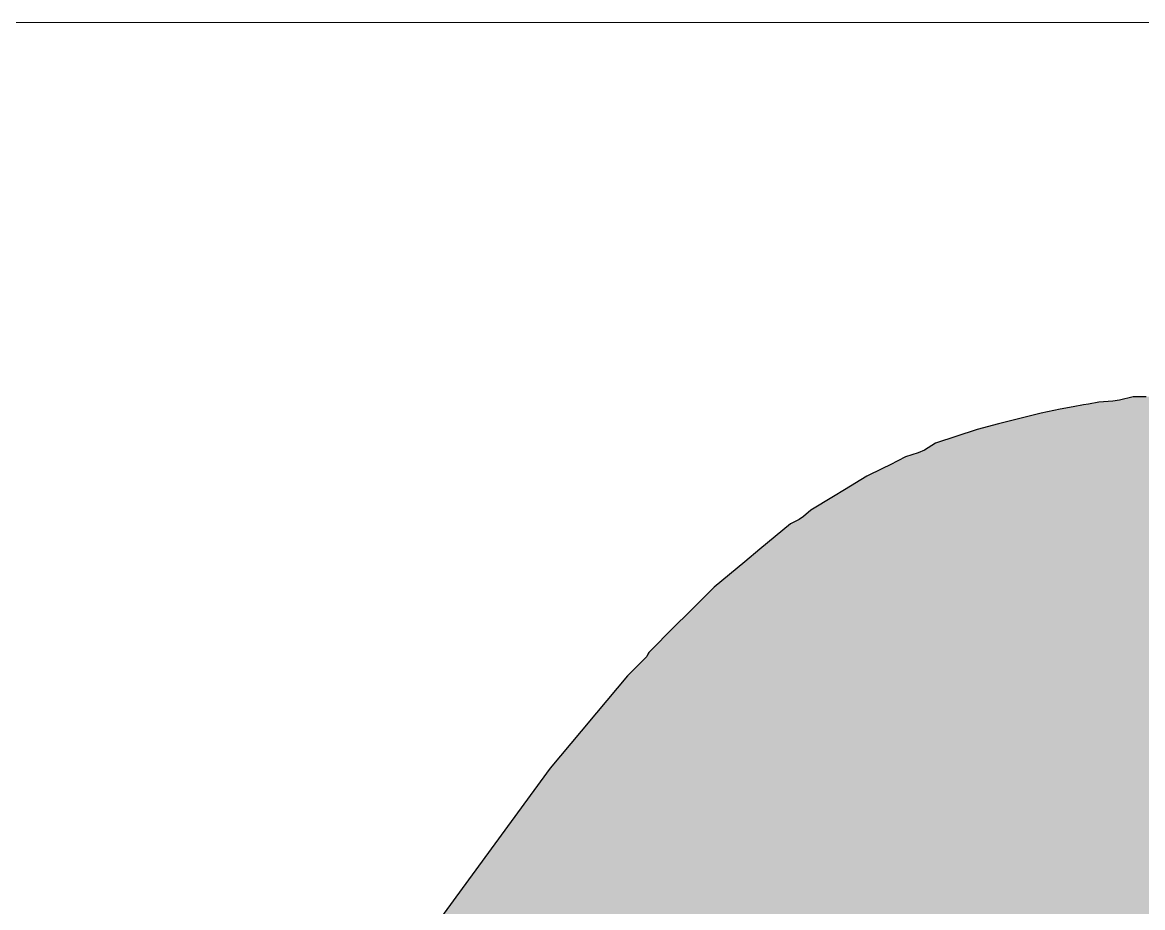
# Model space of a CAD drawing. Header units: millimetres. Extents: x 2328 to 2625, y 1288 to 1498.
# Drawn here: x 2509.9 to 2515.7, y 1325.28 to 1329.87 of the extents above; entities that cross this region are included whole.
import ezdxf
from ezdxf.enums import TextEntityAlignment as Align

# ---------------------------------------------------------------- set-up
doc = ezdxf.new("R2010")
doc.units = ezdxf.units.MM
doc.layers.add('图框', color=7, linetype='Continuous')
doc.styles.add('样式 1', font='simsunb.ttf')

# ---------------------------------------------------------------- blocks, each defined once
blk = doc.blocks.new('a2')
h = blk.add_hatch(color=132)
h.dxf.hatch_style = 1
h.paths.add_polyline_path([(1142.65, 249.86), (1174.33, 293.07), (1194.54, 320.63), (1205.59, 333.86), (1229.23, 358.59), (1230.99, 360.25), (1231.73, 361.35), (1232.58, 363.61), (1257.02, 388.05), (1269.24, 400.28), (1293.69, 424.72), (1313.48, 441.08), (1323.38, 449.26), (1343.17, 465.62), (1352.75, 471.13), (1357.35, 474.37), (1365.87, 481.41), (1370.19, 483.57), (1372.22, 485), (1375.89, 488.13), (1395.93, 500.28), (1405.94, 506.36), (1426.25, 518.04), (1436.96, 523.4), (1442.32, 526.08), (1453.04, 531.44), (1458.91, 534.13), (1461.95, 535.31), (1473.13, 538.97), (1483.91, 545.18), (1489.73, 547.74), (1501.58, 551.54), (1509.63, 554.18), (1513.65, 555.49), (1521.7, 558.13), (1524.16, 559.25), (1543.79, 564.71), (1549.27, 566.23), (1560.24, 568.11), (1566.93, 569.45), (1570.28, 570.12), (1576.98, 571.46), (1585.82, 572.08), (1590.29, 572.98), (1598.73, 575.69), (1604.68, 574.49), (1608.27, 574.89), (1613.78, 577.42), (1623.15, 577.42), (1627.84, 577.42), (1637.22, 577.42), (1637.22, 579.09), (1647.93, 579.09), (1653.29, 579.09), (1664, 579.09), (1664, 577.42), (1673.38, 577.42), (1678.07, 577.42), (1687.44, 577.42), (1696.13, 575.66), (1700.48, 574.78), (1709.17, 573.03), (1711.36, 571.46), (1714.12, 571.81), (1715.85, 573.88), (1717.49, 580.72), (1715.22, 583.37), (1711.3, 584.3), (1705.27, 590.32), (1702.26, 593.34), (1696.23, 599.36), (1669.21, 621.92), (1655.02, 632.33), (1626.63, 653.14), (1619.74, 656.59), (1616.41, 658.8), (1610.58, 663.84), (1606.26, 666), (1604.19, 667.38), (1600.53, 670.54), (1596.22, 672.7), (1594.15, 674.07), (1590.49, 677.23), (1567.73, 690.96), (1556.34, 697.82), (1533.57, 711.55), (1514.49, 721.09), (1509.13, 723.77), (1498.41, 729.13), (1496.4, 729.8), (1493.39, 730.8), (1487.36, 733.82), (1484.35, 735.32), (1468.28, 742.52), (1448.12, 750.38), (1438.04, 754.31), (1417.88, 762.17), (1405.82, 766.18), (1399.79, 768.19), (1387.74, 772.21), (1376.37, 775.62), (1370.69, 777.33), (1359.32, 780.74), (1345.88, 783.89), (1339.16, 785.47), (1325.72, 788.63), (1321.47, 788.9), (1317.35, 790.28), (1307.37, 792.62), (1302.33, 793.64), (1292.24, 795.39), (1265.5, 800.03), (1252.13, 802.35), (1225.39, 806.99), (1218.69, 806.99), (1215.34, 806.99), (1208.65, 806.99), (1208.65, 808.67), (1198.6, 808.67), (1193.58, 808.67), (1183.53, 808.67), (1183.53, 810.34), (1150.72, 810.34), (1134.31, 810.34), (1101.5, 810.34), (1101.5, 808.67), (1091.45, 808.67), (1086.43, 808.67), (1076.39, 808.67), (1076.39, 806.99), (1069.69, 806.99), (1066.34, 806.99), (1059.64, 806.99), (1049.12, 804.36), (1043.69, 803.43), (1032.88, 802.67), (1024.85, 801.28), (1020.83, 800.59), (1012.8, 799.21), (1002.76, 797.2), (997.74, 796.2), (987.69, 794.19), (954.49, 785.89), (937.94, 781.29), (905.42, 770.65), (896.58, 765.29), (891.74, 763.07), (881.9, 759.92), (869.84, 753.89), (863.82, 750.88), (851.76, 744.85), (834.28, 734.25), (825.54, 728.95), (808.06, 718.35), (802.2, 713.34), (798.93, 711.05), (792.04, 707.6), (768.21, 687.91), (756.3, 678.06), (732.47, 658.37), (712.04, 637.94), (701.83, 627.73), (681.41, 607.3), (680.74, 605.97), (680.4, 605.3), (679.73, 603.96), (673.71, 597.93), (670.69, 594.92), (664.67, 588.89), (640.6, 560.06), (628.56, 545.65), (604.49, 516.82), (530.62, 416.07), (493.68, 365.69), (419.81, 264.94), (381.75, 219.36), (362.73, 196.57), (324.67, 150.99), (303.57, 129.89), (293.03, 119.34), (271.93, 98.25), (266.99, 95.4), (264.65, 93.47), (260.99, 89.09), (241.38, 72.35), (230.95, 64.53), (209.87, 49.7), (205.02, 45.56), (199.84, 42.97), (189.51, 35.7), (184.1, 32.42), (173.15, 26.12), (166.45, 22.77), (163.1, 21.09), (156.4, 17.74), (144.93, 13.28), (139.19, 11.05), (127.72, 6.59), (107.76, 1.05), (97.68, -1.47), (77.37, -5.53), (57.95, -5.53), (48.24, -5.53), (28.82, -5.53), (21.2, -2.66), (16.87, -1.91), (8.73, -2.17), (8.73, -3.84), (7.06, -3.84), (5.43, -5.07), (5.07, -7.14), (6.19, -8.84), (14.17, -23.53), (18.81, -30.59), (28.84, -43.97), (28.45, -46.18), (29.35, -47.97), (31.36, -48.97), (45.51, -70.52), (53.31, -80.92), (70.04, -100.53), (73.88, -103.35), (75.53, -105.34), (77.66, -109.6), (90.72, -122.66), (97.25, -129.18), (110.3, -142.24), (124.01, -152.05), (130.46, -157.62), (139.08, -166.24), (147.98, -172.17), (153.35, -176.01), (163.83, -184.04), (183.89, -196.14), (193.93, -202.19), (213.99, -214.28), (222.03, -218.3), (226.04, -220.31), (234.08, -224.33), (243.89, -227.6), (248.74, -229.77), (257.6, -235.11), (261.06, -234.68), (263.34, -235.36), (265.99, -237.64), (294.71, -248.84), (309.6, -253.41), (339.65, -260.25), (343.01, -261.03), (353.06, -263.06), (358.08, -264.07), (368.12, -266.1), (372.08, -267.03), (374.11, -267.38), (378.17, -267.76), (388.88, -269.1), (394.24, -269.77), (404.96, -271.11), (407.63, -271.44), (408.97, -271.61), (411.65, -271.94), (417.01, -271.94), (419.69, -271.94), (425.05, -271.94), (425.05, -273.62), (453.17, -273.62), (467.23, -273.62), (495.36, -273.62), (495.36, -271.94), (500.72, -271.94), (503.4, -271.94), (508.75, -271.94), (522.15, -270.27), (528.84, -269.43), (542.24, -267.76), (550.27, -266.38), (554.28, -265.69), (562.31, -264.3), (583.97, -259.97), (594.76, -257.27), (616.04, -251.36), (619.32, -250.09), (622.76, -249.71), (630.81, -247.07), (634.84, -245.76), (642.89, -243.13), (670.81, -233.99), (684.3, -227.8), (710.11, -213.77), (716.81, -210.43), (720.16, -208.75), (726.86, -205.4), (737.96, -199.01), (743.36, -195.47), (753.61, -187.78), (755.83, -188.16), (757.62, -187.27), (758.62, -185.26), (762.94, -183.1), (764.97, -181.67), (768.64, -178.53), (788.23, -165.67), (797.68, -158.58), (815.51, -143.37), (826.15, -134.57), (831.47, -130.17), (842.12, -121.38), (849.48, -114.01), (853.16, -110.33), (860.53, -102.96), (863.88, -101.29), (874.93, -90.24), (880.45, -84.71), (891.5, -73.66), (892.17, -72.32), (892.51, -71.66), (893.18, -70.32), (901.88, -61.61), (906.24, -57.26), (914.94, -48.55), (944.21, -13.5), (958.84, 4.02), (988.1, 39.07), (1010.47, 69.58), (1021.66, 84.84), (1044.03, 115.35), (1054.25, 129.29), (1059.36, 136.26), (1069.58, 150.2), (1079.8, 164.13), (1084.91, 171.1), (1095.13, 185.04), (1126.79, 228.23)])
for p, q in [((1059.64, 806.99), (1049.12, 804.36)), ((1066.34, 806.99), (1059.64, 806.99)), ((1069.69, 806.99), (1066.34, 806.99)), ((997.74, 796.2), (987.69, 794.19)), ((1002.76, 797.2), (997.74, 796.2)), ((1012.8, 799.21), (1002.76, 797.2)), ((1020.83, 800.59), (1012.8, 799.21)), ((1024.85, 801.28), (1020.83, 800.59)), ((1032.88, 802.67), (1024.85, 801.28)), ((1043.69, 803.43), (1032.88, 802.67)), ((1049.12, 804.36), (1043.69, 803.43)), ((987.69, 794.19), (954.49, 785.89)), ((937.94, 781.29), (905.42, 770.65)), ((954.49, 785.89), (937.94, 781.29)), ((905.42, 770.65), (896.58, 765.29)), ((891.74, 763.07), (881.9, 759.92)), ((896.58, 765.29), (891.74, 763.07)), ((869.84, 753.89), (863.82, 750.88)), ((881.9, 759.92), (869.84, 753.89)), ((851.76, 744.85), (834.28, 734.25)), ((863.82, 750.88), (851.76, 744.85)), ((825.54, 728.95), (808.06, 718.35)), ((834.28, 734.25), (825.54, 728.95)), ((808.06, 718.35), (802.2, 713.34)), ((798.93, 711.05), (792.04, 707.6)), ((802.2, 713.34), (798.93, 711.05)), ((792.04, 707.6), (768.21, 687.91)), ((768.21, 687.91), (756.3, 678.06)), ((756.3, 678.06), (732.47, 658.37)), ((732.47, 658.37), (712.04, 637.94)), ((712.04, 637.94), (701.83, 627.73)), ((701.83, 627.73), (681.41, 607.3)), ((679.73, 603.96), (673.71, 597.93)), ((680.4, 605.3), (679.73, 603.96)), ((680.74, 605.97), (680.4, 605.3)), ((681.41, 607.3), (680.74, 605.97)), ((670.69, 594.92), (664.67, 588.89)), ((673.71, 597.93), (670.69, 594.92)), ((664.67, 588.89), (640.6, 560.06)), ((640.6, 560.06), (628.56, 545.65)), ((628.56, 545.65), (604.49, 516.82)), ((604.49, 516.82), (530.62, 416.07)), ((530.62, 416.07), (493.68, 365.69))]:
    blk.add_line(p, q)
blk = doc.blocks.new('上海图源信息科技有限公司')
at = {"layer": '图框', "xscale": 0.0082944, "yscale": 0.0082944, "zscale": 0.0082944}
blk.add_blockref('a2', (-3.8754, 2.2695), dxfattribs=at)
blk = doc.blocks.new('TYFrame')
at = {"layer": '图框', "color": 0, "lineweight": 9}
blk.add_line((174.4604, 42), (287, 42), dxfattribs=at)
at = {"layer": '图框', "lineweight": 9}
blk.add_line((198.4647, 42), (186.4647, 42), dxfattribs=at)
at = {"layer": '图框', "xscale": 0.8, "yscale": 0.8, "zscale": 0.6}
blk.add_blockref('上海图源信息科技有限公司', (184.1225, 32.8893), dxfattribs=at)
at = {"layer": '图框', "style": '样式 1', "flags": 1}
for tag, height, p in [('被加工材料', 1.2, (258.3533, 62.0585)), ('工件类型', 1.2, (258.3533, 58.8806)), ('刀具材料', 1.2, (258.3533, 55.9472)), ('冷却', 1.2, (258.3533, 52.9259)), ('涂层', 1.2, (258.3533, 49.7176)), ('孔公差', 1.2, (258.3533, 46.7313)), ('通孔', 1.2, (258.3533, 43.6106)), ('设计', 1.73, (215.5, 38.5)), ('刀具名称', 1.73, (264.4233, 38.5)), ('刀具编号', 1.73, (264.4233, 30)), ('设计日期', 1.73, (215.5, 30)), ('客户名称', 1.73, (264.4233, 23.5)), ('审核', 1.73, (215.5, 21.8)), ('客户编号', 1.73, (264.4233, 20)), ('审核日期', 1.73, (215.5, 14)), ('图号', 1.73, (264.4233, 14, 30))]:
    blk.add_attdef(tag, text='', height=height, dxfattribs=at).set_placement(p, align=Align.MIDDLE_CENTER)

msp = doc.modelspace()

# ---------------------------------------------------------------- block references
at = {"color": 0}
msp.add_blockref('TYFrame', (2327.5998, 1287.8674), dxfattribs=at)

doc.saveas('drawing.dxf')
